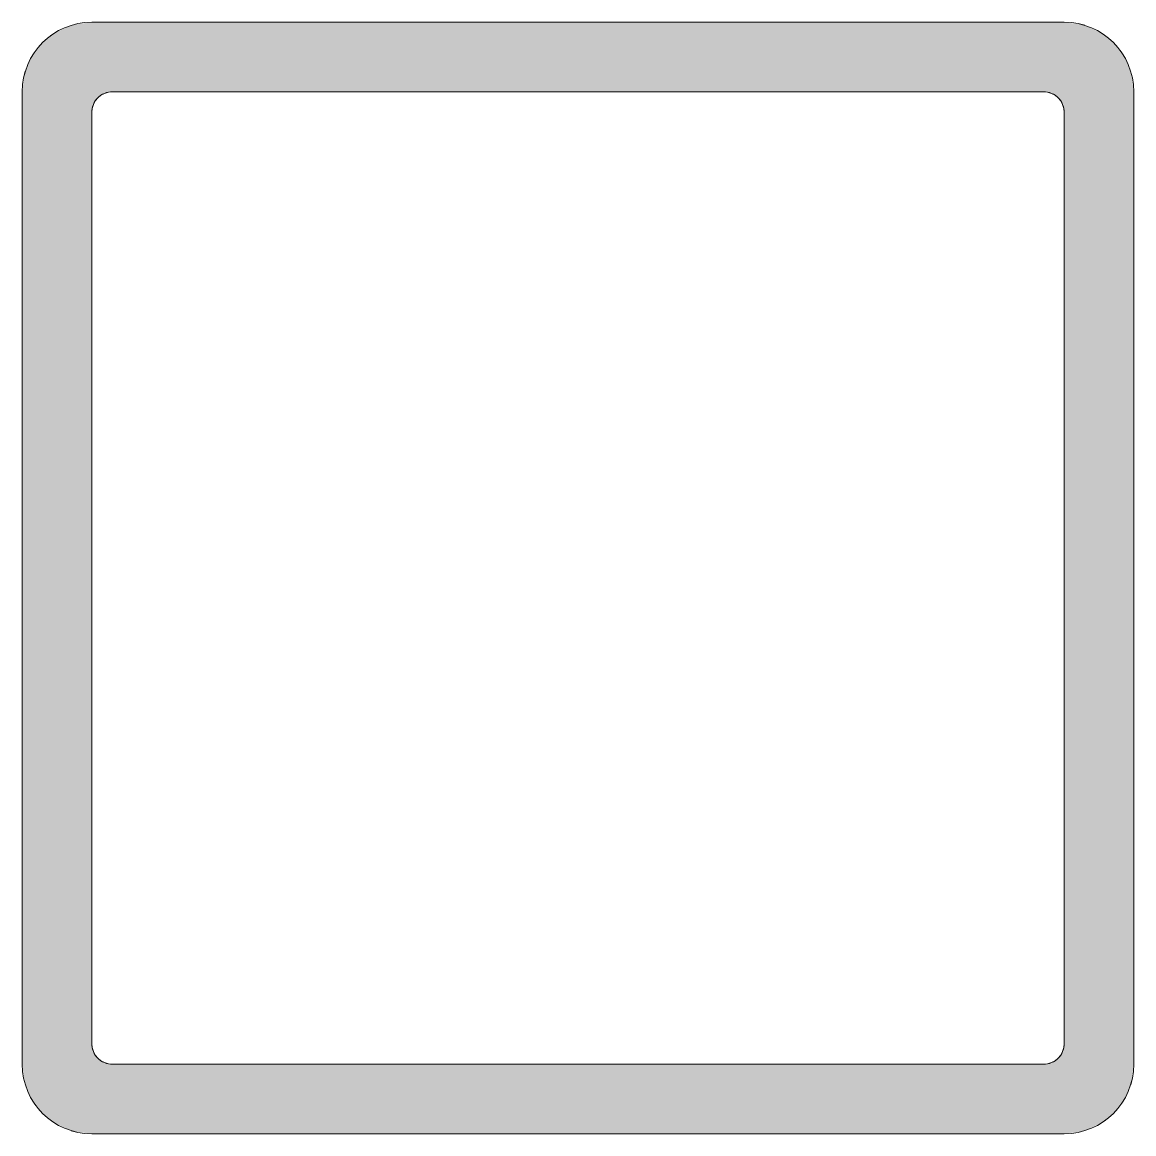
# Model space of a CAD drawing. Header units: metres. Extents: x -40 to 40, y -40 to 40.
import ezdxf

# ---------------------------------------------------------------- set-up
doc = ezdxf.new("R2010")
doc.units = ezdxf.units.M
doc.linetypes.add('Dash', pattern=[6.35, 3.175, -3.175])
doc.layers.add('A-DETL-GENF', color=92, linetype='Continuous', lineweight=18)
doc.layers.add('A-DETL-GENF-HDLN', color=1, linetype='Dash', lineweight=18)

# ---------------------------------------------------------------- blocks, each defined once
blk = doc.blocks.new('28 kokerprofiel - 80x80x5-1485262-00_0 Basismaterialen')
at = {"layer": 'A-DETL-GENF', "linetype": 'Dash'}
h = blk.add_hatch(color=256, dxfattribs=at)
h.paths.add_polyline_path([(-35, -40), (35, -40), (36.294, -39.83), (37.5, -39.33), (38.536, -38.536), (39.33, -37.5), (39.83, -36.294), (40, -35), (40, 35), (39.83, 36.294), (39.33, 37.5), (38.536, 38.536), (37.5, 39.33), (36.294, 39.83), (35, 40), (-35, 40), (-36.294, 39.83), (-37.5, 39.33), (-38.536, 38.536), (-39.33, 37.5), (-39.83, 36.294), (-40, 35), (-40, -35), (-39.83, -36.294), (-39.33, -37.5), (-38.536, -38.536), (-37.5, -39.33), (-36.294, -39.83)])
h.paths.add_polyline_path([(33.5, -35), (-33.888, -34.949), (-34.25, -34.799), (-34.561, -34.561), (-34.799, -34.25), (-34.949, -33.888), (-35, -33.5), (-34.949, 33.888), (-34.799, 34.25), (-34.561, 34.561), (-34.25, 34.799), (-33.888, 34.949), (-33.5, 35), (33.888, 34.949), (34.25, 34.799), (34.561, 34.561), (34.799, 34.25), (34.949, 33.888), (35, 33.5), (34.949, -33.888), (34.799, -34.25), (34.561, -34.561), (34.25, -34.799), (33.888, -34.949)])
at = {"layer": 'A-DETL-GENF'}
for p, q in [((35, 40), (-35, 40)), ((-40, 35), (-40, -35)), ((-33.5, 35), (33.5, 35)), ((40, -35), (40, 35)), ((-35, -33.5), (-35, 33.5)), ((35, 33.5), (35, -33.5)), ((33.5, -35), (-33.5, -35)), ((-35, -40), (35, -40))]:
    blk.add_line(p, q, dxfattribs=at)
for centre, radius, start, end in [((-35, 35), 5, 90, 180), ((35, 35), 5, 360, 90), ((-33.5, 33.5), 1.5, 90, 180), ((33.5, 33.5), 1.5, 360, 90), ((-33.5, -33.5), 1.5, 180, 270), ((33.5, -33.5), 1.5, 270, 0), ((-35, -35), 5, 180, 270), ((35, -35), 5, 270, 360)]:
    blk.add_arc(centre, radius, start, end, dxfattribs=at)
at = {"layer": 'A-DETL-GENF-HDLN'}
for p, q in [((-35, 40), (35, 40)), ((-40, -35), (-40, 35)), ((-33.5, 35), (33.5, 35)), ((40, 35), (40, -35)), ((-35, -33.5), (-35, 33.5)), ((35, 33.5), (35, -33.5)), ((33.5, -35), (-33.5, -35)), ((35, -40), (-35, -40))]:
    blk.add_line(p, q, dxfattribs=at)
for centre, radius, start, end in [((-35, 35), 5, 90, 180), ((35, 35), 5, 360, 90), ((-33.5, 33.5), 1.5, 90, 180), ((33.5, 33.5), 1.5, 360, 90), ((-33.5, -33.5), 1.5, 180, 270), ((33.5, -33.5), 1.5, 270, 0), ((-35, -35), 5, 180, 270), ((35, -35), 5, 270, 0)]:
    blk.add_arc(centre, radius, start, end, dxfattribs=at)

msp = doc.modelspace()

# ---------------------------------------------------------------- block references
msp.add_blockref('28 kokerprofiel - 80x80x5-1485262-00_0 Basismaterialen', (0, 0))

doc.saveas('drawing.dxf')
